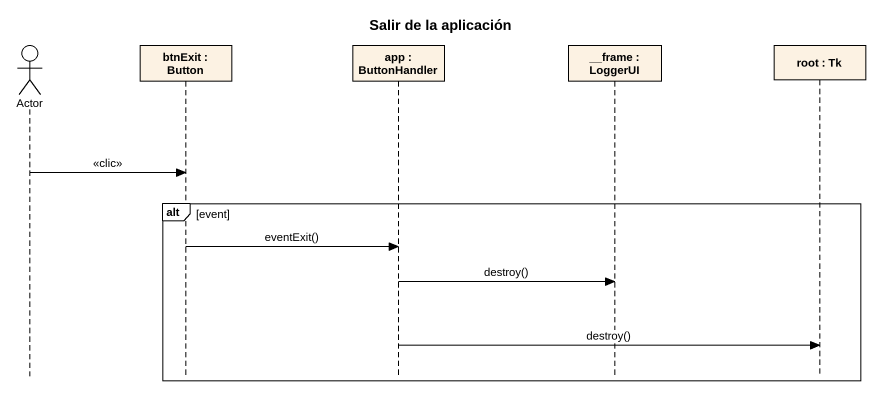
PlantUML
@startuml
title Salir de la aplicación
hide footbox
actor "Actor" as Actor_
participant "btnExit : Button" as btnExit
participant "app : ButtonHandler" as app
participant "__frame : LoggerUI" as frame_
participant "root : Tk" as root

Actor_ -> btnExit : <<clic>>
alt event
  btnExit -> app : eventExit()
  app -> frame_ : destroy()
  app -> root : destroy()
end
@enduml
